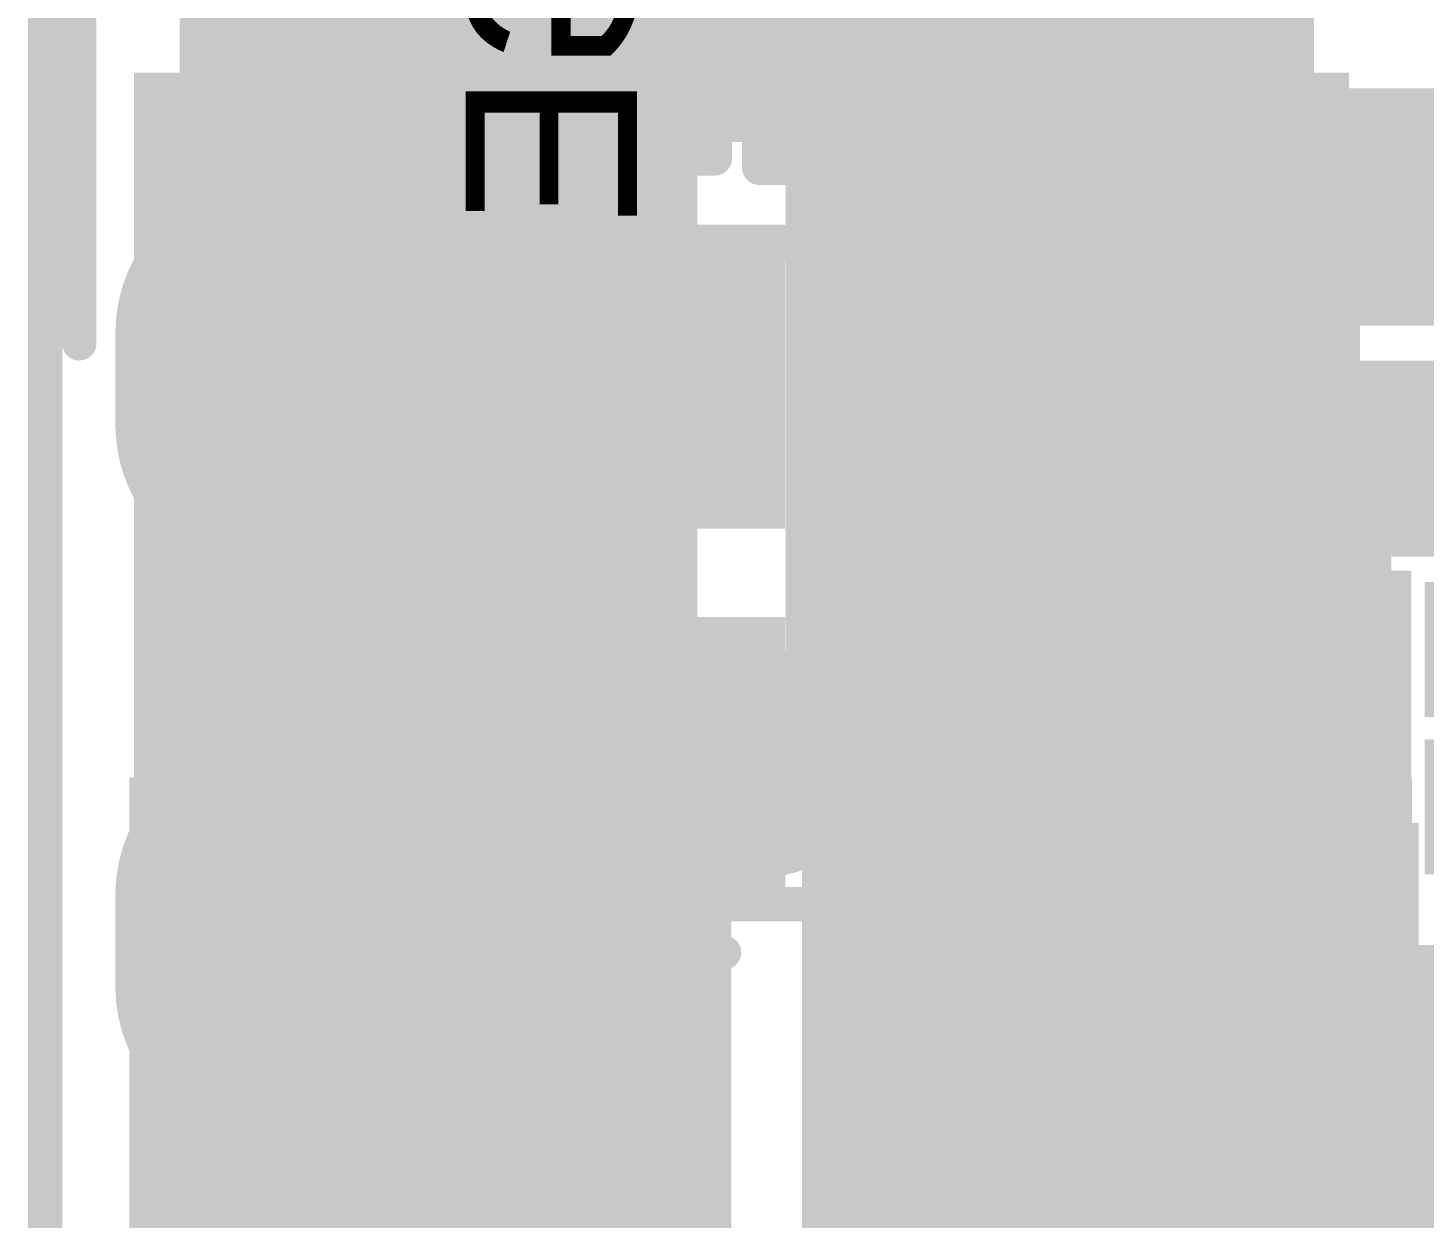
# Model space of a CAD drawing. Header units: millimetres. Extents: x -1.53 to 3.03, y -0.09 to 2.17.
# Drawn here: x -0.0015 to 0.1208, y 0.1064 to 0.2106 of the extents above; entities that cross this region are included whole.
import ezdxf

# ---------------------------------------------------------------- set-up
doc = ezdxf.new("R2010")
doc.units = ezdxf.units.MM
doc.header["$MEASUREMENT"] = 0
for name, color, linetype in [('BottomLayer', 5, 'Continuous'), ('BottomOverlay', 54, 'Continuous'), ('BottomPaste', 16, 'Continuous'), ('BottomSolder', 6, 'Continuous'), ('Mechanical2', 216, 'Continuous'), ('TopLayer', 1, 'Continuous'), ('TopOverlay', 2, 'Continuous'), ('TopPaste', 8, 'Continuous'), ('TopSolder', 216, 'Continuous'), ('ViaHoleLayer', 16, 'Continuous')]:
    doc.layers.add(name, color=color, linetype=linetype)

# ---------------------------------------------------------------- blocks, each defined once
blk = doc.blocks.new('X_LLGA_3_5')
at = {"layer": 'TopLayer'}
for points in [[(-0.011811, 0.01564965), (0.011811, 0.01564965), (0.011811, 0.00187015), (-0.011811, 0.00187015)], [(-0.0108267, -0.003248), (-0.0029527, -0.003248), (-0.0029527, -0.0142716), (-0.0108267, -0.0142716)], [(0.0029528, -0.003248), (0.0108268, -0.003248), (0.0108268, -0.0142716), (0.0029528, -0.0142716)]]:
    blk.add_hatch(color=1, dxfattribs=at).paths.add_polyline_path(points)
at = {"layer": 'TopPaste'}
for points in [[(-0.011811, 0.01564965), (0.011811, 0.01564965), (0.011811, 0.00187015), (-0.011811, 0.00187015)], [(-0.0108267, -0.003248), (-0.0029527, -0.003248), (-0.0029527, -0.0142716), (-0.0108267, -0.0142716)], [(0.0029528, -0.003248), (0.0108268, -0.003248), (0.0108268, -0.0142716), (0.0029528, -0.0142716)]]:
    blk.add_hatch(color=8, dxfattribs=at).paths.add_polyline_path(points)
at = {"layer": 'TopSolder'}
for points in [[(-0.0137795, 0.01761815), (0.0137795, 0.01761815), (0.0137795, -9.835e-05), (-0.0137795, -9.835e-05)], [(-0.0127952, -0.0012795), (-0.0009842, -0.0012795), (-0.0009842, -0.0162401), (-0.0127952, -0.0162401)], [(0.0009843, -0.0012795), (0.0127953, -0.0012795), (0.0127953, -0.0162401), (0.0009843, -0.0162401)]]:
    blk.add_hatch(color=216, dxfattribs=at).paths.add_polyline_path(points)
at = {"layer": 'TopOverlay'}
for points, const_width in [([(-0.015, -0.0088858, 1), (-0.017, -0.0088858, 1)], 0.003937), ([(-0.0179842, -0.0088858, 1), (-0.0160158, -0.0088858, 1)], 0.0019685), ([(-0.0159842, -0.0088858, 1), (-0.0140158, -0.0088858, 1)], 0.0019685)]:
    blk.add_lwpolyline(points, format="xyb", close=True, dxfattribs=dict(at, const_width=const_width))
blk = doc.blocks.new('14_LGA__2_5_3__7')
at = {"layer": 'TopLayer'}
for points in [[(-0.02657475, 0.02381895), (-0.02657475, 0.04783465), (-0.01279525, 0.04783465), (-0.01279525, 0.02381895)], [(-0.006889749999999997, 0.02381895), (-0.006889750000000003, 0.04783465), (0.006889749999999997, 0.04783465), (0.006889750000000003, 0.02381895)], [(0.01279525, 0.02381895), (0.01279525, 0.04783465), (0.02657475, 0.04783465), (0.02657475, 0.02381895)], [(-0.03366145, 0.02263785), (-0.05767715, 0.02263785), (-0.05767715, 0.03641735), (-0.03366145, 0.03641735)], [(0.05767715, 0.02263785), (0.03366145, 0.02263785), (0.03366145, 0.03641735), (0.05767715, 0.03641735)], [(-0.03366145, 0.002952750000000001), (-0.05767715, 0.002952749999999998), (-0.05767715, 0.01673225), (-0.03366145, 0.01673225)], [(0.05767715, 0.002952750000000001), (0.03366145, 0.002952749999999998), (0.03366145, 0.01673225), (0.05767715, 0.01673225)], [(-0.03366145, -0.01673225), (-0.05767715, -0.01673225), (-0.05767715, -0.002952750000000001), (-0.03366145, -0.002952749999999998)], [(0.05767715, -0.01673225), (0.03366145, -0.01673225), (0.03366145, -0.002952750000000001), (0.05767715, -0.002952749999999998)], [(-0.03366145, -0.03641735), (-0.05767715, -0.03641735), (-0.05767715, -0.02263785), (-0.03366145, -0.02263785)], [(0.05767715, -0.03641735), (0.03366145, -0.03641735), (0.03366145, -0.02263785), (0.05767715, -0.02263785)], [(-0.02657475, -0.04783465), (-0.02657475, -0.02381895), (-0.01279525, -0.02381895), (-0.01279525, -0.04783465)], [(-0.006889749999999997, -0.04783465), (-0.006889750000000003, -0.02381895), (0.006889749999999997, -0.02381895), (0.006889750000000003, -0.04783465)], [(0.01279525, -0.04783465), (0.01279525, -0.02381895), (0.02657475, -0.02381895), (0.02657475, -0.04783465)]]:
    blk.add_hatch(color=1, dxfattribs=at).paths.add_polyline_path(points)
at = {"layer": 'TopPaste'}
for points in [[(-0.02657475, 0.02381895), (-0.02657475, 0.04783465), (-0.01279525, 0.04783465), (-0.01279525, 0.02381895)], [(-0.006889749999999997, 0.02381895), (-0.006889750000000003, 0.04783465), (0.006889749999999997, 0.04783465), (0.006889750000000003, 0.02381895)], [(0.01279525, 0.02381895), (0.01279525, 0.04783465), (0.02657475, 0.04783465), (0.02657475, 0.02381895)], [(-0.03366145, 0.02263785), (-0.05767715, 0.02263785), (-0.05767715, 0.03641735), (-0.03366145, 0.03641735)], [(0.05767715, 0.02263785), (0.03366145, 0.02263785), (0.03366145, 0.03641735), (0.05767715, 0.03641735)], [(-0.03366145, 0.002952750000000001), (-0.05767715, 0.002952749999999998), (-0.05767715, 0.01673225), (-0.03366145, 0.01673225)], [(0.05767715, 0.002952750000000001), (0.03366145, 0.002952749999999998), (0.03366145, 0.01673225), (0.05767715, 0.01673225)], [(-0.03366145, -0.01673225), (-0.05767715, -0.01673225), (-0.05767715, -0.002952750000000001), (-0.03366145, -0.002952749999999998)], [(0.05767715, -0.01673225), (0.03366145, -0.01673225), (0.03366145, -0.002952750000000001), (0.05767715, -0.002952749999999998)], [(-0.03366145, -0.03641735), (-0.05767715, -0.03641735), (-0.05767715, -0.02263785), (-0.03366145, -0.02263785)], [(0.05767715, -0.03641735), (0.03366145, -0.03641735), (0.03366145, -0.02263785), (0.05767715, -0.02263785)], [(-0.02657475, -0.04783465), (-0.02657475, -0.02381895), (-0.01279525, -0.02381895), (-0.01279525, -0.04783465)], [(-0.006889749999999997, -0.04783465), (-0.006889750000000003, -0.02381895), (0.006889749999999997, -0.02381895), (0.006889750000000003, -0.04783465)], [(0.01279525, -0.04783465), (0.01279525, -0.02381895), (0.02657475, -0.02381895), (0.02657475, -0.04783465)]]:
    blk.add_hatch(color=8, dxfattribs=at).paths.add_polyline_path(points)
at = {"layer": 'TopSolder'}
for points in [[(-0.03057475, 0.01981895), (-0.03057475, 0.05183465), (-0.008795250000000003, 0.05183465), (-0.008795249999999998, 0.01981895)], [(-0.01088975, 0.01981895), (-0.01088975, 0.05183465), (0.01088975, 0.05183465), (0.01088975, 0.01981895)], [(0.008795250000000003, 0.01981895), (0.008795249999999998, 0.05183465), (0.03057475, 0.05183465), (0.03057475, 0.01981895)], [(-0.02966145, 0.01863785), (-0.06167715, 0.01863785), (-0.06167715, 0.04041735), (-0.02966145, 0.04041735)], [(0.06167715, 0.01863785), (0.02966145, 0.01863785), (0.02966145, 0.04041735), (0.06167715, 0.04041735)], [(-0.02966145, -0.001047249999999998), (-0.06167715, -0.001047250000000002), (-0.06167715, 0.02073225), (-0.02966145, 0.02073225)], [(0.06167715, -0.001047249999999998), (0.02966145, -0.001047250000000002), (0.02966145, 0.02073225), (0.06167715, 0.02073225)], [(-0.02966145, -0.02073225), (-0.06167715, -0.02073225), (-0.06167715, 0.001047249999999998), (-0.02966145, 0.001047250000000002)], [(0.06167715, -0.02073225), (0.02966145, -0.02073225), (0.02966145, 0.001047249999999998), (0.06167715, 0.001047250000000002)], [(-0.02966145, -0.04041735), (-0.06167715, -0.04041735), (-0.06167715, -0.01863785), (-0.02966145, -0.01863785)], [(0.06167715, -0.04041735), (0.02966145, -0.04041735), (0.02966145, -0.01863785), (0.06167715, -0.01863785)], [(-0.03057475, -0.05183465), (-0.03057475, -0.01981895), (-0.008795250000000003, -0.01981895), (-0.008795249999999998, -0.05183465)], [(-0.01088975, -0.05183465), (-0.01088975, -0.01981895), (0.01088975, -0.01981895), (0.01088975, -0.05183465)], [(0.008795250000000003, -0.05183465), (0.008795249999999998, -0.01981895), (0.03057475, -0.01981895), (0.03057475, -0.05183465)]]:
    blk.add_hatch(color=216, dxfattribs=at).paths.add_polyline_path(points)
at = {"layer": 'TopOverlay', "const_width": 0.003}
for points in [[(-0.0610236, 0.0472441), (-0.0610236, 0.0511811)], [(-0.0374016, 0.0511811), (-0.0610236, 0.0511811)], [(0.0610236, 0.0511811), (0.0374016, 0.0511811)], [(0.0610236, 0.0472441), (0.0610236, 0.0511811)], [(-0.0610236, -0.0511811), (-0.0610236, -0.0472441)], [(0.0610236, -0.0511811), (0.0610236, -0.0472441)], [(-0.0374016, -0.0511811), (-0.0610236, -0.0511811)], [(0.0610236, -0.0511811), (0.0374016, -0.0511811)]]:
    blk.add_lwpolyline(points, dxfattribs=at)
at = {"layer": 'TopOverlay', "const_width": 0.0015}
for points in [[(-0.0617736, 0.0511811, 1), (-0.0602736, 0.0511811, 1)], [(-0.0617736, 0.0511811, 1), (-0.0602736, 0.0511811, 1)], [(-0.0381516, 0.0511811, 1), (-0.0366516, 0.0511811, 1)], [(0.0366516, 0.0511811, 1), (0.0381516, 0.0511811, 1)], [(0.0602736, 0.0511811, 1), (0.0617736, 0.0511811, 1)], [(0.0602736, 0.0511811, 1), (0.0617736, 0.0511811, 1)], [(-0.0617736, 0.0472441, 1), (-0.0602736, 0.0472441, 1)], [(0.0602736, 0.0472441, 1), (0.0617736, 0.0472441, 1)], [(-0.0617736, -0.0472441, 1), (-0.0602736, -0.0472441, 1)], [(0.0602736, -0.0472441, 1), (0.0617736, -0.0472441, 1)], [(-0.0617736, -0.0511811, 1), (-0.0602736, -0.0511811, 1)], [(-0.0617736, -0.0511811, 1), (-0.0602736, -0.0511811, 1)], [(-0.0381516, -0.0511811, 1), (-0.0366516, -0.0511811, 1)], [(0.0366516, -0.0511811, 1), (0.0381516, -0.0511811, 1)], [(0.0602736, -0.0511811, 1), (0.0617736, -0.0511811, 1)], [(0.0602736, -0.0511811, 1), (0.0617736, -0.0511811, 1)]]:
    blk.add_lwpolyline(points, format="xyb", close=True, dxfattribs=at)
blk = doc.blocks.new('EVQP7A01P_B_14')
at = {"layer": 'BottomLayer'}
for points in [[(-0.09842515, 0.0492126), (-0.04330705, 0.0492126), (-0.04330705, 0.007874), (-0.09842515, 0.007874)], [(0.04330715, 0.0492126), (0.09842525, 0.0492126), (0.09842525, 0.007874), (0.04330715, 0.007874)], [(-0.09842515, -0.007874), (-0.04330705, -0.007874), (-0.04330705, -0.0492126), (-0.09842515, -0.0492126)], [(0.04330715, -0.007874), (0.09842525, -0.007874), (0.09842525, -0.0492126), (0.04330715, -0.0492126)]]:
    blk.add_hatch(color=5, dxfattribs=at).paths.add_polyline_path(points)
at = {"layer": 'BottomPaste'}
for points in [[(-0.09842515, 0.0492126), (-0.04330705, 0.0492126), (-0.04330705, 0.007874), (-0.09842515, 0.007874)], [(0.04330715, 0.0492126), (0.09842525, 0.0492126), (0.09842525, 0.007874), (0.04330715, 0.007874)], [(-0.09842515, -0.007874), (-0.04330705, -0.007874), (-0.04330705, -0.0492126), (-0.09842515, -0.0492126)], [(0.04330715, -0.007874), (0.09842525, -0.007874), (0.09842525, -0.0492126), (0.04330715, -0.0492126)]]:
    blk.add_hatch(color=16, dxfattribs=at).paths.add_polyline_path(points)
at = {"layer": 'BottomSolder'}
for points in [[(-0.10242515, 0.0532126), (-0.03930705, 0.0532126), (-0.03930705, 0.003874), (-0.10242515, 0.003874)], [(0.03930715, 0.0532126), (0.10242525, 0.0532126), (0.10242525, 0.003874), (0.03930715, 0.003874)], [(-0.10242515, -0.003874), (-0.03930705, -0.003874), (-0.03930705, -0.0532126), (-0.10242515, -0.0532126)], [(0.03930715, -0.003874), (0.10242525, -0.003874), (0.10242525, -0.0532126), (0.03930715, -0.0532126)]]:
    blk.add_hatch(color=6, dxfattribs=at).paths.add_polyline_path(points)
at = {"layer": 'BottomOverlay', "const_width": 0.003}
for points in [[(-0.063, 0.058), (0.062, 0.058)], [(-0.033, 0.047), (-0.033, 0.038)], [(-0.033, 0.038), (-0.027, 0.032)], [(-0.027, 0.032), (-0.013, 0.032)]]:
    blk.add_lwpolyline(points, dxfattribs=at)
at = {"layer": 'BottomOverlay', "const_width": 0.0015}
for points in [[(-0.06375, 0.058, 1), (-0.06225, 0.058, 1)], [(0.06125, 0.058, 1), (0.06275, 0.058, 1)], [(-0.03375, 0.047, 1), (-0.03225, 0.047, 1)], [(-0.03375, 0.038, 1), (-0.03225, 0.038, 1)], [(-0.03375, 0.038, 1), (-0.03225, 0.038, 1)], [(-0.02775, 0.032, 1), (-0.02625, 0.032, 1)], [(-0.02775, 0.032, 1), (-0.02625, 0.032, 1)], [(-0.01375, 0.032, 1), (-0.01225, 0.032, 1)]]:
    blk.add_lwpolyline(points, format="xyb", close=True, dxfattribs=at)
at = {"layer": 'BottomOverlay', "text_generation_flag": 2}
blk.add_text('PCB EDGE', height=0.015, dxfattribs=at).set_placement((0.0509888, 0.00915))
blk = doc.blocks.new('R___0201_15')
at = {"layer": 'TopLayer'}
for points in [[(-0.01614165, 0.00728345), (-0.00551175, 0.00728345), (-0.00551175, -0.00728345), (-0.01614165, -0.00728345)], [(0.00551185, 0.00728345), (0.01614175, 0.00728345), (0.01614175, -0.00728345), (0.00551185, -0.00728345)]]:
    blk.add_hatch(color=1, dxfattribs=at).paths.add_polyline_path(points)
at = {"layer": 'TopPaste'}
for points in [[(-0.01614165, 0.00728345), (-0.00551175, 0.00728345), (-0.00551175, -0.00728345), (-0.01614165, -0.00728345)], [(0.00551185, 0.00728345), (0.01614175, 0.00728345), (0.01614175, -0.00728345), (0.00551185, -0.00728345)]]:
    blk.add_hatch(color=8, dxfattribs=at).paths.add_polyline_path(points)
at = {"layer": 'TopSolder'}
for points in [[(-0.01830705, 0.00944885), (-0.00334635, 0.00944885), (-0.00334635, -0.00944885), (-0.01830705, -0.00944885)], [(0.00334645, 0.00944885), (0.01830715, 0.00944885), (0.01830715, -0.00944885), (0.00334645, -0.00944885)]]:
    blk.add_hatch(color=216, dxfattribs=at).paths.add_polyline_path(points)
at = {"layer": 'TopOverlay', "const_width": 0.003}
for points in [[(-0.019, 0.01), (0.019, 0.01)], [(-0.019, 0.01), (-0.019, -0.01)], [(0.019, 0.01), (0.019, -0.01)], [(-0.019, -0.01), (0.019, -0.01)]]:
    blk.add_lwpolyline(points, dxfattribs=at)
at = {"layer": 'TopOverlay', "const_width": 0.0015}
for points in [[(-0.01975, 0.01, 1), (-0.01825, 0.01, 1)], [(-0.01975, 0.01, 1), (-0.01825, 0.01, 1)], [(0.01825, 0.01, 1), (0.01975, 0.01, 1)], [(0.01825, 0.01, 1), (0.01975, 0.01, 1)], [(-0.01975, -0.01, 1), (-0.01825, -0.01, 1)], [(-0.01975, -0.01, 1), (-0.01825, -0.01, 1)], [(0.01825, -0.01, 1), (0.01975, -0.01, 1)], [(0.01825, -0.01, 1), (0.01975, -0.01, 1)]]:
    blk.add_lwpolyline(points, format="xyb", close=True, dxfattribs=at)
blk = doc.blocks.new('R___0201_23')
at = {"layer": 'TopLayer'}
for points in [[(-0.01614165, 0.00728345), (-0.00551175, 0.00728345), (-0.00551175, -0.00728345), (-0.01614165, -0.00728345)], [(0.00551185, 0.00728345), (0.01614175, 0.00728345), (0.01614175, -0.00728345), (0.00551185, -0.00728345)]]:
    blk.add_hatch(color=1, dxfattribs=at).paths.add_polyline_path(points)
at = {"layer": 'TopPaste'}
for points in [[(-0.01614165, 0.00728345), (-0.00551175, 0.00728345), (-0.00551175, -0.00728345), (-0.01614165, -0.00728345)], [(0.00551185, 0.00728345), (0.01614175, 0.00728345), (0.01614175, -0.00728345), (0.00551185, -0.00728345)]]:
    blk.add_hatch(color=8, dxfattribs=at).paths.add_polyline_path(points)
at = {"layer": 'TopSolder'}
for points in [[(-0.01830705, 0.00944885), (-0.00334635, 0.00944885), (-0.00334635, -0.00944885), (-0.01830705, -0.00944885)], [(0.00334645, 0.00944885), (0.01830715, 0.00944885), (0.01830715, -0.00944885), (0.00334645, -0.00944885)]]:
    blk.add_hatch(color=216, dxfattribs=at).paths.add_polyline_path(points)
at = {"layer": 'TopOverlay', "const_width": 0.003}
for points in [[(-0.019, -0.01), (-0.019, 0.01)], [(-0.019, 0.01), (0.019, 0.01)], [(0.019, -0.01), (0.019, 0.01)], [(-0.019, -0.01), (0.019, -0.01)]]:
    blk.add_lwpolyline(points, dxfattribs=at)
at = {"layer": 'TopOverlay', "const_width": 0.0015}
for points in [[(-0.01975, 0.01, 1), (-0.01825, 0.01, 1)], [(-0.01975, 0.01, 1), (-0.01825, 0.01, 1)], [(0.01825, 0.01, 1), (0.01975, 0.01, 1)], [(0.01825, 0.01, 1), (0.01975, 0.01, 1)], [(-0.01975, -0.01, 1), (-0.01825, -0.01, 1)], [(-0.01975, -0.01, 1), (-0.01825, -0.01, 1)], [(0.01825, -0.01, 1), (0.01975, -0.01, 1)], [(0.01825, -0.01, 1), (0.01975, -0.01, 1)]]:
    blk.add_lwpolyline(points, format="xyb", close=True, dxfattribs=at)
blk = doc.blocks.new('XL_1010RGBC_WS2812B_28')
at = {"layer": 'TopLayer'}
for points in [[(-0.02559055, 0.02559055), (-0.00787405, 0.02559055), (-0.00787405, 0.00787405), (-0.02559055, 0.00787405)], [(0.00787405, 0.02559055), (0.02559055, 0.02559055), (0.02559055, 0.00787405), (0.00787405, 0.00787405)], [(-0.007874049999999999, -0.007874050000000002), (-0.007874050000000002, -0.02559055), (-0.02559055, -0.02559055), (-0.02559055, -0.007874049999999999)], [(0.02559055, -0.007874050000000002), (0.02559055, -0.02559055), (0.007874049999999999, -0.02559055), (0.007874050000000002, -0.007874049999999999)]]:
    blk.add_hatch(color=1, dxfattribs=at).paths.add_polyline_path(points)
at = {"layer": 'TopPaste'}
for points in [[(-0.02559055, 0.02559055), (-0.00787405, 0.02559055), (-0.00787405, 0.00787405), (-0.02559055, 0.00787405)], [(0.00787405, 0.02559055), (0.02559055, 0.02559055), (0.02559055, 0.00787405), (0.00787405, 0.00787405)], [(-0.007874049999999999, -0.007874050000000002), (-0.007874050000000002, -0.02559055), (-0.02559055, -0.02559055), (-0.02559055, -0.007874049999999999)], [(0.02559055, -0.007874050000000002), (0.02559055, -0.02559055), (0.007874049999999999, -0.02559055), (0.007874050000000002, -0.007874049999999999)]]:
    blk.add_hatch(color=8, dxfattribs=at).paths.add_polyline_path(points)
at = {"layer": 'TopSolder'}
for points in [[(-0.02959055, 0.02959055), (-0.00387405, 0.02959055), (-0.00387405, 0.00387405), (-0.02959055, 0.00387405)], [(0.00387405, 0.02959055), (0.02959055, 0.02959055), (0.02959055, 0.00387405), (0.00387405, 0.00387405)], [(-0.003874049999999997, -0.003874050000000003), (-0.003874050000000003, -0.02959055), (-0.02959055, -0.02959055), (-0.02959055, -0.003874049999999997)], [(0.02959055, -0.003874050000000003), (0.02959055, -0.02959055), (0.003874049999999997, -0.02959055), (0.003874050000000003, -0.003874049999999997)]]:
    blk.add_hatch(color=216, dxfattribs=at).paths.add_polyline_path(points)
at = {"layer": 'TopOverlay', "const_width": 0.003}
for points in [[(-0.029, 0.029), (0.029, 0.029)], [(-0.029, -0.029), (0.029, -0.029)]]:
    blk.add_lwpolyline(points, dxfattribs=at)
at = {"layer": 'TopOverlay', "const_width": 0.0015}
for points in [[(-0.02975, 0.029, 1), (-0.02825, 0.029, 1)], [(0.02825, 0.029, 1), (0.02975, 0.029, 1)], [(-0.02975, -0.029, 1), (-0.02825, -0.029, 1)], [(0.02825, -0.029, 1), (0.02975, -0.029, 1)]]:
    blk.add_lwpolyline(points, format="xyb", close=True, dxfattribs=at)
blk = doc.blocks.new('IND_0806_B_29')
at = {"layer": 'BottomLayer'}
for points in [[(-0.05216535, 0.03385825), (-0.01279525, 0.03385825), (-0.01279525, -0.03385825), (-0.05216535, -0.03385825)], [(0.01279525, 0.03385825), (0.05216535, 0.03385825), (0.05216535, -0.03385825), (0.01279525, -0.03385825)]]:
    blk.add_hatch(color=5, dxfattribs=at).paths.add_polyline_path(points)
at = {"layer": 'BottomPaste'}
for points in [[(-0.05216535, 0.03385825), (-0.01279525, 0.03385825), (-0.01279525, -0.03385825), (-0.05216535, -0.03385825)], [(0.01279525, 0.03385825), (0.05216535, 0.03385825), (0.05216535, -0.03385825), (0.01279525, -0.03385825)]]:
    blk.add_hatch(color=16, dxfattribs=at).paths.add_polyline_path(points)
at = {"layer": 'BottomSolder'}
for points in [[(-0.05616535, 0.03785825), (-0.00879525, 0.03785825), (-0.00879525, -0.03785825), (-0.05616535, -0.03785825)], [(0.00879525, 0.03785825), (0.05616535, 0.03785825), (0.05616535, -0.03785825), (0.00879525, -0.03785825)]]:
    blk.add_hatch(color=6, dxfattribs=at).paths.add_polyline_path(points)
at = {"layer": 'BottomOverlay', "const_width": 0.003}
for points in [[(0.006, 0.034), (-0.005, 0.034)], [(0.006, -0.034), (-0.005, -0.034)]]:
    blk.add_lwpolyline(points, dxfattribs=at)
at = {"layer": 'BottomOverlay', "const_width": 0.0015}
for points in [[(-0.00575, 0.034, 1), (-0.00425, 0.034, 1)], [(0.00525, 0.034, 1), (0.00675, 0.034, 1)], [(-0.00575, -0.034, 1), (-0.00425, -0.034, 1)], [(0.00525, -0.034, 1), (0.00675, -0.034, 1)]]:
    blk.add_lwpolyline(points, format="xyb", close=True, dxfattribs=at)
blk = doc.blocks.new('S______P____0_5___D___32')
at = {"layer": 'TopLayer'}
h = blk.add_hatch(color=1, dxfattribs=at)
edge = h.paths.add_edge_path()
edge.add_arc((-0.00393695, 0), 0.0098425, 90, 270)
edge.add_line((-0.003936950000000002, -0.0098425), (0.003937149999999999, -0.0098425))
edge.add_arc((0.00393715, 0), 0.0098425, 270, 450)
edge.add_line((0.003937150000000001, 0.0098425), (-0.003936949999999999, 0.0098425))
h = blk.add_hatch(color=1, dxfattribs=at)
edge = h.paths.add_edge_path()
edge.add_arc((0.04527565, 0), 0.0098425, 90, 270)
edge.add_line((0.04527565, -0.0098425), (0.05314975, -0.0098425))
edge.add_arc((0.05314975, 0), 0.0098425, 270, 450)
edge.add_line((0.05314975, 0.0098425), (0.04527565, 0.0098425))
at = {"layer": 'TopPaste'}
h = blk.add_hatch(color=8, dxfattribs=at)
edge = h.paths.add_edge_path()
edge.add_arc((-0.00393695, 0), 0.0098425, 90, 270)
edge.add_line((-0.003936950000000002, -0.0098425), (0.003937149999999999, -0.0098425))
edge.add_arc((0.00393715, 0), 0.0098425, 270, 450)
edge.add_line((0.003937150000000001, 0.0098425), (-0.003936949999999999, 0.0098425))
h = blk.add_hatch(color=8, dxfattribs=at)
edge = h.paths.add_edge_path()
edge.add_arc((0.04527565, 0), 0.0098425, 90, 270)
edge.add_line((0.04527565, -0.0098425), (0.05314975, -0.0098425))
edge.add_arc((0.05314975, 0), 0.0098425, 270, 450)
edge.add_line((0.05314975, 0.0098425), (0.04527565, 0.0098425))
at = {"layer": 'TopSolder'}
h = blk.add_hatch(color=216, dxfattribs=at)
edge = h.paths.add_edge_path()
edge.add_arc((-0.00393695, 0), 0.0138425, 90, 270)
edge.add_line((-0.003936950000000002, -0.0138425), (0.003937149999999998, -0.0138425))
edge.add_arc((0.00393715, 0), 0.0138425, 270, 450)
edge.add_line((0.003937150000000001, 0.0138425), (-0.003936949999999999, 0.0138425))
h = blk.add_hatch(color=216, dxfattribs=at)
edge = h.paths.add_edge_path()
edge.add_arc((0.04527565, 0), 0.0138425, 90, 270)
edge.add_line((0.04527565, -0.0138425), (0.05314975, -0.0138425))
edge.add_arc((0.05314975, 0), 0.0138425, 270, 450)
edge.add_line((0.05314975, 0.0138425), (0.04527565, 0.0138425))
blk = doc.blocks.new('CAP_0201_37')
at = {"layer": 'TopLayer'}
for points in [[(-0.0177165, 0.0059055), (-0.0059055, 0.0059055), (-0.0059055, -0.0059055), (-0.0177165, -0.0059055)], [(0.0059055, 0.0059055), (0.0177165, 0.0059055), (0.0177165, -0.0059055), (0.0059055, -0.0059055)]]:
    blk.add_hatch(color=1, dxfattribs=at).paths.add_polyline_path(points)
at = {"layer": 'TopPaste'}
for points in [[(-0.0177165, 0.0059055), (-0.0059055, 0.0059055), (-0.0059055, -0.0059055), (-0.0177165, -0.0059055)], [(0.0059055, 0.0059055), (0.0177165, 0.0059055), (0.0177165, -0.0059055), (0.0059055, -0.0059055)]]:
    blk.add_hatch(color=8, dxfattribs=at).paths.add_polyline_path(points)
at = {"layer": 'TopSolder'}
for points in [[(-0.0198819, 0.0080709), (-0.0037401, 0.0080709), (-0.0037401, -0.0080709), (-0.0198819, -0.0080709)], [(0.0037401, 0.0080709), (0.0198819, 0.0080709), (0.0198819, -0.0080709), (0.0037401, -0.0080709)]]:
    blk.add_hatch(color=216, dxfattribs=at).paths.add_polyline_path(points)
at = {"layer": 'TopOverlay', "const_width": 0.003}
for points in [[(-0.021, 0.009), (-0.008, 0.009)], [(-0.021, 0.009), (-0.021, -0.009)], [(0.008, 0.009), (0.021, 0.009)], [(0.021, 0.009), (0.021, -0.009)], [(-0.021, -0.009), (-0.008, -0.009)], [(0.008, -0.009), (0.021, -0.009)]]:
    blk.add_lwpolyline(points, dxfattribs=at)
at = {"layer": 'TopOverlay', "const_width": 0.0015}
for points in [[(-0.02175, 0.009, 1), (-0.02025, 0.009, 1)], [(-0.02175, 0.009, 1), (-0.02025, 0.009, 1)], [(-0.00875, 0.009, 1), (-0.00725, 0.009, 1)], [(0.00725, 0.009, 1), (0.00875, 0.009, 1)], [(0.02025, 0.009, 1), (0.02175, 0.009, 1)], [(0.02025, 0.009, 1), (0.02175, 0.009, 1)], [(-0.02175, -0.009, 1), (-0.02025, -0.009, 1)], [(-0.02175, -0.009, 1), (-0.02025, -0.009, 1)], [(-0.00875, -0.009, 1), (-0.00725, -0.009, 1)], [(0.00725, -0.009, 1), (0.00875, -0.009, 1)], [(0.02025, -0.009, 1), (0.02175, -0.009, 1)], [(0.02025, -0.009, 1), (0.02175, -0.009, 1)]]:
    blk.add_lwpolyline(points, format="xyb", close=True, dxfattribs=at)

msp = doc.modelspace()

# ---------------------------------------------------------------- hatches: boundary and pattern name
at = {"layer": 'BottomLayer'}
for points in [[(0.0117879, 0.1860005), (0.0531265, 0.1860005), (0.0531265, 0.3198667), (0.0117879, 0.3198667)], [(0.0658745, 0.1475753), (0.1111261, 0.1475753), (0.1111261, 0.2682917), (0.0658745, 0.2682917)], [(0.1046658, 0.1936159), (0.1664814, 0.1936159), (0.1664814, 0.2032277), (0.1046658, 0.2032277)], [(0.0336907, 0.0453207), (0.0601105, 0.0453207), (0.0601105, 0.1410005), (0.0336907, 0.1410005)], [(0.0662839, 0.0732839), (0.1203157, 0.0732839), (0.1203157, 0.1410005), (0.0662839, 0.1410005)]]:
    msp.add_hatch(color=5, dxfattribs=at).paths.add_polyline_path(points)
h = msp.add_hatch(color=5, dxfattribs=at)
edge = h.paths.add_edge_path()
edge.add_arc((0.1137814, 0.1131422), 0.0059055, 0, 360)
at = {"layer": 'BottomSolder'}
h = msp.add_hatch(color=6, dxfattribs=at)
edge = h.paths.add_edge_path()
edge.add_arc((0.1137814, 0.1131422), 0.0099055, 0, 360)
h = msp.add_hatch(color=6, dxfattribs=at)
edge = h.paths.add_edge_path()
edge.add_arc((0.1137814, 0.0996875), 0.0099055, 0, 360)
at = {"layer": 'TopLayer'}
for points in [[(0.0728075, 0.2005497), (0.0815931, 0.2005497), (0.0815931, 0.2597541), (0.0728075, 0.2597541)], [(0.0870592, 0.2020864), (0.0976892, 0.2020864), (0.0976892, 0.2494008), (0.0870592, 0.2494008)], [(0.0437535, 0.2006463), (0.0760357, 0.2006463), (0.0760357, 0.2166533), (0.0437535, 0.2166533)], [(0.0648985, 0.1373154), (0.0723257, 0.1373154), (0.0723257, 0.2093698), (0.0648985, 0.2093698)], [(0.0765754, 0.1845594), (0.1309492, 0.1845594), (0.1309492, 0.195702), (0.0765754, 0.195702)], [(0.0765754, 0.17078), (0.094292, 0.17078), (0.094292, 0.1956538), (0.0765754, 0.1956538)], [(0.1054137, 0.1686853), (0.1309493, 0.1686853), (0.1309493, 0.1793153), (0.1054137, 0.1793153)], [(0.1054137, 0.1375044), (0.1179099, 0.1375044), (0.1179099, 0.1793152), (0.1054137, 0.1793152)], [(0.0765754, 0.1373154), (0.1176852, 0.1373154), (0.1176852, 0.1611264), (0.0765754, 0.1611264)], [(0.0431108, 0.1373154), (0.0687014, 0.1373154), (0.0687014, 0.155032), (0.0431108, 0.155032)]]:
    msp.add_hatch(color=1, dxfattribs=at).paths.add_polyline_path(points)
h = msp.add_hatch(color=1, dxfattribs=at)
edge = h.paths.add_edge_path()
edge.add_arc((0.0855939, 0.1895383), 0.0059055, 0, 360)
h = msp.add_hatch(color=1, dxfattribs=at)
edge = h.paths.add_edge_path()
edge.add_arc((0.0350838, 0.1625881), 0.0059055, 0, 360)
h = msp.add_hatch(color=1, dxfattribs=at)
edge = h.paths.add_edge_path()
edge.add_arc((0.0628939, 0.1461737), 0.0059055, 0, 360)
h = msp.add_hatch(color=1, dxfattribs=at)
edge = h.paths.add_edge_path()
edge.add_arc((0.0200005, 0.1306934), 0.0059055, 0, 360)
at = {"layer": 'TopSolder'}
h = msp.add_hatch(color=216, dxfattribs=at)
edge = h.paths.add_edge_path()
edge.add_arc((0.0855939, 0.1895383), 0.0099055, 0, 360)
h = msp.add_hatch(color=216, dxfattribs=at)
edge = h.paths.add_edge_path()
edge.add_arc((0.0350838, 0.1625881), 0.0099055, 0, 360)
h = msp.add_hatch(color=216, dxfattribs=at)
edge = h.paths.add_edge_path()
edge.add_arc((0.0628939, 0.1461737), 0.0099055, 0, 360)
h = msp.add_hatch(color=216, dxfattribs=at)
edge = h.paths.add_edge_path()
edge.add_arc((0.0200005, 0.1306934), 0.0099055, 0, 360)
at = {"layer": 'ViaHoleLayer'}
h = msp.add_hatch(color=16, dxfattribs=at)
edge = h.paths.add_edge_path()
edge.add_arc((0.0855939, 0.1895383), 0.0029527, 0, 360)
h = msp.add_hatch(color=16, dxfattribs=at)
edge = h.paths.add_edge_path()
edge.add_arc((0.0350838, 0.1625881), 0.0029527, 0, 360)
h = msp.add_hatch(color=16, dxfattribs=at)
edge = h.paths.add_edge_path()
edge.add_arc((0.0628939, 0.1461737), 0.0029527, 0, 360)
h = msp.add_hatch(color=16, dxfattribs=at)
edge = h.paths.add_edge_path()
edge.add_arc((0.0200005, 0.1306934), 0.0029527, 0, 360)
h = msp.add_hatch(color=16, dxfattribs=at)
edge = h.paths.add_edge_path()
edge.add_arc((0.1137814, 0.1131422), 0.0029527, 0, 360)

# ---------------------------------------------------------------- linework, layer by layer
at = {"layer": 'Mechanical2', "const_width": 0.003}
msp.add_lwpolyline([(5e-07, 5e-07), (5e-07, 0.3543312)], dxfattribs=at)
at = {"layer": 'TopLayer'}
for points, const_width in [([(0.0368383, 0.1961775), (0.0368383, 0.2451587)], 0.005), ([(0.0205668, 0.179906), (0.0368383, 0.1961775)], 0.005), ([(0.0855939, 0.1797985), (0.0855939, 0.1905383)], 0.004), ([(0.0200005, 0.179906), (0.0205668, 0.179906)], 0.005), ([(0.0854337, 0.1796383), (0.0855939, 0.1797985)], 0.004)]:
    msp.add_lwpolyline(points, dxfattribs=dict(at, const_width=const_width))
for points, const_width in [([(0.0355883, 0.1961775, 1), (0.0380883, 0.1961775, 1)], 0.0025), ([(0.0355883, 0.1961775, 1), (0.0380883, 0.1961775, 1)], 0.0025), ([(0.0845939, 0.1905383, 1), (0.0865939, 0.1905383, 1)], 0.002), ([(0.0187505, 0.179906, 1), (0.0212505, 0.179906, 1)], 0.0025), ([(0.0193168, 0.179906, 1), (0.0218168, 0.179906, 1)], 0.0025), ([(0.0193168, 0.179906, 1), (0.0218168, 0.179906, 1)], 0.0025), ([(0.0844337, 0.1796383, 1), (0.0864337, 0.1796383, 1)], 0.002), ([(0.0845939, 0.1797985, 1), (0.0865939, 0.1797985, 1)], 0.002), ([(0.0845939, 0.1797985, 1), (0.0865939, 0.1797985, 1)], 0.002)]:
    msp.add_lwpolyline(points, format="xyb", close=True, dxfattribs=dict(at, const_width=const_width))
at = {"layer": 'TopOverlay', "const_width": 0.003}
for points in [[(0.1054137, 0.1753153), (0.1054137, 0.1853153)], [(0.0327879, 0.1840713), (0.0368981, 0.1799611)], [(0.0327879, 0.1758509), (0.0327879, 0.1838509)], [(0.0327879, 0.1758509), (0.0368981, 0.1799611)], [(0.1004137, 0.1803153), (0.1104137, 0.1803153)]]:
    msp.add_lwpolyline(points, dxfattribs=at)
at = {"layer": 'TopOverlay', "const_width": 0.0015}
for points in [[(0.1046637, 0.1853153, 1), (0.1061637, 0.1853153, 1)], [(0.0320379, 0.1840713, 1), (0.0335379, 0.1840713, 1)], [(0.0320379, 0.1838509, 1), (0.0335379, 0.1838509, 1)], [(0.0361481, 0.1799611, 1), (0.0376481, 0.1799611, 1)], [(0.0361481, 0.1799611, 1), (0.0376481, 0.1799611, 1)], [(0.0996637, 0.1803153, 1), (0.1011637, 0.1803153, 1)], [(0.1096637, 0.1803153, 1), (0.1111637, 0.1803153, 1)], [(0.0320379, 0.1758509, 1), (0.0335379, 0.1758509, 1)], [(0.0320379, 0.1758509, 1), (0.0335379, 0.1758509, 1)], [(0.1046637, 0.1753153, 1), (0.1061637, 0.1753153, 1)]]:
    msp.add_lwpolyline(points, format="xyb", close=True, dxfattribs=at)

# ---------------------------------------------------------------- block references
for name, p, rotation in [('EVQP7A01P_B_14', (0.0610005, 0.2460005), 90), ('S______P____0_5___D___32', (0.0200005, 0.1799061), 270), ('CAP_0201_37', (0.049659, 0.2201971), 90), ('R___0201_15', (0.1236658, 0.184827), 90), ('X_LLGA_3_5', (0.1195554, 0.1493154), 90), ('IND_0806_B_29', (0.0635389, 0.1071422), 180), ('14_LGA__2_5_3__7', (0.1067129, 0.0686383), 270)]:
    msp.add_blockref(name, p, dxfattribs=dict(rotation=rotation))
for name, p in [('R___0201_23', (0.0815474, 0.2083699)), ('XL_1010RGBC_WS2812B_28', (0.0687014, 0.162906))]:
    msp.add_blockref(name, p)

doc.saveas('drawing.dxf')
